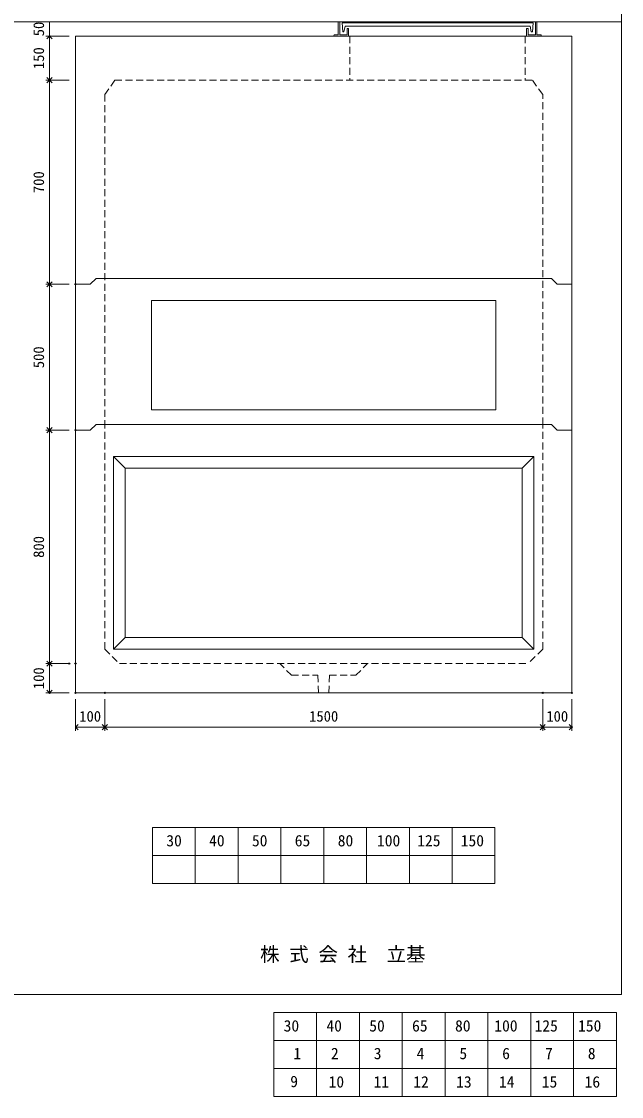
# Model space of a CAD drawing. Units: millimetres, scale not verified. Extents: x -6420 to 6420, y -3025 to 3025.
# Drawn here: x 4365 to 6420, y -3025 to 659 of the extents above; entities that cross this region are included whole.
import ezdxf
from ezdxf.enums import TextEntityAlignment as Align

# ---------------------------------------------------------------- set-up
doc = ezdxf.new("R2010")
doc.units = ezdxf.units.MM
doc.header["$LTSCALE"] = 20
doc.header["$PDMODE"] = 32
doc.header["$PDSIZE"] = 4
doc.linetypes.add('DASHED1', pattern=[1.8, 1.2, -0.6])
doc.linetypes.add('USER2', pattern=[50.8, 31.75, -6.35, 6.35, -6.35])
doc.layers.add('0-1_Defpoints', color=7, linetype='Continuous')
for name, color, linetype, lineweight in [('0-2_waku', 7, 'Continuous', 18), ('0-3_gaikei', 7, 'Continuous', 18), ('0-4_kakure', 7, 'DASHED1', 5), ('0-5_sunpou', 7, 'Continuous', 5), ('0-8_uchigawa', 6, 'Continuous', 18), ('0-A_futa', 3, 'Continuous', 18), ('0-B_GL', 4, 'Continuous', 18), ('0-D_文字１', 7, 'Continuous', 18), ('1-2_uchigawa2', 6, 'USER2', 18), ('1-4_文字２', 7, 'Continuous', 5)]:
    doc.layers.add(name, color=color, linetype=linetype, lineweight=lineweight)
doc.styles.add('ＭＳ ゴシック', font='')
doc.styles.get('ＭＳ ゴシック').set_extended_font_data('MS Gothic')

# ---------------------------------------------------------------- blocks, each defined once
blk = doc.blocks.new('_Open90')
at = {"layer": '0-5_sunpou'}
blk.add_line((0, 0), (-1, 0), dxfattribs=at)
blk.add_lwpolyline([(-0.5, 0.5), (0, 0), (-0.5, -0.5)], dxfattribs=at)
blk = doc.blocks.new('D65')
at = {"layer": '0-1_Defpoints'}
for p in [(7133.24, 2360.09), (7044.21, 1860.09), (7133.24, 1860.09)]:
    blk.add_point(p, dxfattribs=at)
at = {"layer": '0-5_sunpou'}
for p, q in [((7111.24, 2360.09), (7031.21, 2360.09)), ((7044.21, 2342.09), (7044.21, 1878.09)), ((7111.24, 1860.09), (7031.21, 1860.09))]:
    blk.add_line(p, q, dxfattribs=at)
at = {"layer": '0-5_sunpou', "xscale": 18, "yscale": 18}
for p, rotation in [((7044.21, 2360.09), 90), ((7044.21, 1860.09), 270)]:
    blk.add_blockref('_Open90', p, dxfattribs=dict(at, rotation=rotation))
at = {"layer": '0-5_sunpou', "style": 'ＭＳ ゴシック'}
blk.add_text('500', height=36.66, rotation=90, dxfattribs=at).set_placement((7036.21, 2072.59), align=Align.BOTTOM_LEFT)
blk = doc.blocks.new('D71')
at = {"layer": '0-1_Defpoints'}
for p in [(7133.24, 1860.09), (7044.21, 1060.09), (7133.24, 1060.09)]:
    blk.add_point(p, dxfattribs=at)
at = {"layer": '0-5_sunpou'}
for p, q in [((7111.24, 1860.09), (7031.21, 1860.09)), ((7044.21, 1842.09), (7044.21, 1078.09)), ((7111.24, 1060.09), (7031.21, 1060.09))]:
    blk.add_line(p, q, dxfattribs=at)
at = {"layer": '0-5_sunpou', "xscale": 18, "yscale": 18}
for p, rotation in [((7044.21, 1860.09), 90), ((7044.21, 1060.09), 270)]:
    blk.add_blockref('_Open90', p, dxfattribs=dict(at, rotation=rotation))
at = {"layer": '0-5_sunpou', "style": 'ＭＳ ゴシック'}
blk.add_text('800', height=36.66, rotation=90, dxfattribs=at).set_placement((7036.21, 1422.59), align=Align.BOTTOM_LEFT)
blk = doc.blocks.new('D72')
at = {"layer": '0-1_Defpoints'}
for p in [(7111.24, 1060.09), (7044.21, 960.09), (7133.24, 960.09)]:
    blk.add_point(p, dxfattribs=at)
at = {"layer": '0-5_sunpou'}
for p, q in [((7089.24, 1060.09), (7031.21, 1060.09)), ((7044.21, 1042.09), (7044.21, 978.09)), ((7111.24, 960.09), (7031.21, 960.09))]:
    blk.add_line(p, q, dxfattribs=at)
at = {"layer": '0-5_sunpou', "xscale": 18, "yscale": 18}
for p, rotation in [((7044.21, 1060.09), 90), ((7044.21, 960.09), 270)]:
    blk.add_blockref('_Open90', p, dxfattribs=dict(at, rotation=rotation))
at = {"layer": '0-5_sunpou', "style": 'ＭＳ ゴシック'}
blk.add_text('100', height=36.66, rotation=90, dxfattribs=at).set_placement((7036.21, 972.59), align=Align.BOTTOM_LEFT)
blk = doc.blocks.new('D73')
at = {"layer": '0-1_Defpoints'}
for p in [(7133.24, 960.09), (7233.24, 960.09), (7233.24, 842.38)]:
    blk.add_point(p, dxfattribs=at)
at = {"layer": '0-5_sunpou'}
for p, q in [((7133.24, 938.09), (7133.24, 829.38)), ((7233.24, 938.09), (7233.24, 829.38)), ((7151.24, 842.38), (7215.24, 842.38))]:
    blk.add_line(p, q, dxfattribs=at)
at = {"layer": '0-5_sunpou', "xscale": 18, "yscale": 18, "rotation": 180}
blk.add_blockref('_Open90', (7133.24, 842.38), dxfattribs=at)
at = {"layer": '0-5_sunpou', "xscale": 18, "yscale": 18}
blk.add_blockref('_Open90', (7233.24, 842.38), dxfattribs=at)
at = {"layer": '0-5_sunpou', "style": 'ＭＳ ゴシック'}
blk.add_text('100', height=36.66, dxfattribs=at).set_placement((7145.74, 850.38), align=Align.BOTTOM_LEFT)
blk = doc.blocks.new('D74')
at = {"layer": '0-1_Defpoints'}
for p in [(7233.24, 960.09), (8733.24, 960.09), (8733.24, 842.38)]:
    blk.add_point(p, dxfattribs=at)
at = {"layer": '0-5_sunpou'}
for p, q in [((7233.24, 938.09), (7233.24, 829.38)), ((8733.24, 938.09), (8733.24, 829.38)), ((7251.24, 842.38), (8715.24, 842.38))]:
    blk.add_line(p, q, dxfattribs=at)
at = {"layer": '0-5_sunpou', "xscale": 18, "yscale": 18, "rotation": 180}
blk.add_blockref('_Open90', (7233.24, 842.38), dxfattribs=at)
at = {"layer": '0-5_sunpou', "xscale": 18, "yscale": 18}
blk.add_blockref('_Open90', (8733.24, 842.38), dxfattribs=at)
at = {"layer": '0-5_sunpou', "style": 'ＭＳ ゴシック'}
blk.add_text('1500', height=36.66, dxfattribs=at).set_placement((7933.24, 850.38), align=Align.BOTTOM_LEFT)
blk = doc.blocks.new('D75')
at = {"layer": '0-1_Defpoints'}
for p in [(8733.24, 960.09), (8833.24, 960.09), (8833.24, 842.38)]:
    blk.add_point(p, dxfattribs=at)
at = {"layer": '0-5_sunpou'}
for p, q in [((8733.24, 938.09), (8733.24, 829.38)), ((8833.24, 938.09), (8833.24, 829.38)), ((8751.24, 842.38), (8815.24, 842.38))]:
    blk.add_line(p, q, dxfattribs=at)
at = {"layer": '0-5_sunpou', "xscale": 18, "yscale": 18, "rotation": 180}
blk.add_blockref('_Open90', (8733.24, 842.38), dxfattribs=at)
at = {"layer": '0-5_sunpou', "xscale": 18, "yscale": 18}
blk.add_blockref('_Open90', (8833.24, 842.38), dxfattribs=at)
at = {"layer": '0-5_sunpou', "style": 'ＭＳ ゴシック'}
blk.add_text('100', height=36.66, dxfattribs=at).set_placement((8745.74, 850.38), align=Align.BOTTOM_LEFT)
blk = doc.blocks.new('_Open90_44')
at = {"layer": '0-5_sunpou'}
blk.add_line((0, 0), (-1, 0), dxfattribs=at)
blk.add_lwpolyline([(-0.5, 0.5), (0, 0), (-0.5, -0.5)], dxfattribs=at)
blk = doc.blocks.new('150')
at = {"layer": '0-5_sunpou'}
blk.add_line((8, 57), (8, -57), dxfattribs=at)
at = {"layer": '0-5_sunpou', "xscale": 18, "yscale": 18}
for p, rotation in [((8, 75), 90), ((8, -75), 270)]:
    blk.add_blockref('_Open90_44', p, dxfattribs=dict(at, rotation=rotation))
at = {"layer": '0-5_sunpou', "style": 'ＭＳ ゴシック'}
blk.add_text('150', height=36.66, rotation=90, dxfattribs=at).set_placement((0, -37.5), align=Align.BOTTOM_LEFT)
blk = doc.blocks.new('50')
at = {"layer": '0-5_sunpou'}
for p, q in [((57.6, 33.33), (-23.42, 33.33)), ((-10.42, 33.33), (-10.42, -16.67)), ((34.61, -16.67), (-23.42, -16.67)), ((56.61, -16.67), (-23.42, -16.67))]:
    blk.add_line(p, q, dxfattribs=at)
blk.add_point((-10.42, -16.67), dxfattribs=at)
at = {"layer": '0-5_sunpou', "style": 'ＭＳ ゴシック'}
blk.add_text('50', height=36.66, rotation=90, dxfattribs=at).set_placement((-18.42, -16.67), align=Align.BOTTOM_LEFT)
blk = doc.blocks.new('700')
at = {"layer": '0-5_sunpou'}
for p, q in [((75.03, 350), (-5, 350)), ((8, 332), (8, -332))]:
    blk.add_line(p, q, dxfattribs=at)
at = {"layer": '0-5_sunpou', "xscale": 18, "yscale": 18}
for p, rotation in [((8, 350), 90), ((8, -350), 270)]:
    blk.add_blockref('_Open90_44', p, dxfattribs=dict(at, rotation=rotation))
at = {"layer": '0-5_sunpou', "style": 'ＭＳ ゴシック'}
blk.add_text('700', height=36.66, rotation=90, dxfattribs=at).set_placement((0, -37.5), align=Align.BOTTOM_LEFT)

msp = doc.modelspace()

# ---------------------------------------------------------------- linework, layer by layer
at = {"layer": '0-2_waku'}
for p, q in [((6420, 3025.04), (6420, -2674.96)), ((6420, 2668.79), (6420, -2674.96)), ((4813.33, -2102.71), (4813.33, -2294.71)), ((4813.33, -2102.71), (4813.33, -2294.71)), ((4813.33, -2102.71), (4813.33, -2294.71)), ((4813.33, -2102.71), (4813.33, -2294.71)), ((4813.33, -2102.71), (5986.67, -2102.71)), ((4960, -2102.71), (4960, -2294.71)), ((5106.67, -2102.71), (5106.67, -2294.71)), ((5106.67, -2102.71), (5106.67, -2294.71)), ((5253.33, -2102.71), (5253.33, -2294.71)), ((5400, -2102.71), (5400, -2294.71)), ((5546.67, -2102.71), (5546.67, -2294.71)), ((5693.33, -2102.71), (5693.33, -2294.71)), ((5840, -2102.71), (5840, -2294.71)), ((5986.67, -2102.71), (5986.67, -2294.71)), ((4813.33, -2198.71), (5986.67, -2198.71)), ((4813.33, -2294.71), (5986.67, -2294.71)), ((-1740, -2674.96), (6420, -2674.96))]:
    msp.add_line(p, q, dxfattribs=at)
msp.add_lwpolyline([(-1740, 3025.04), (6420, 3025.04), (6420, -2674.96)], dxfattribs=at)
at = {"layer": '0-3_gaikei'}
for p, q in [((4550, 608.29), (4550, -741.71)), ((4550, 608.29), (6250, 608.29)), ((4550, 608.29), (6250, 608.29)), ((6250, 608.29), (6250, -741.71)), ((4550, -241.71), (4600, -241.71)), ((4550, -241.71), (4600, -241.71)), ((4620, -221.71), (4600, -241.71)), ((4620, -221.71), (6180, -221.71)), ((6180, -221.71), (6200, -241.71)), ((6200, -241.71), (6250, -241.71)), ((4620, -721.71), (4600, -741.71)), ((4620, -721.71), (4600, -741.71)), ((4620, -721.71), (4600, -741.71)), ((4620, -721.71), (4600, -741.71)), ((4620, -721.71), (4600, -741.71)), ((4620, -721.71), (4600, -741.71)), ((4620, -721.71), (4600, -741.71)), ((4620, -721.71), (4600, -741.71)), ((4620, -721.71), (4600, -741.71)), ((4620, -721.71), (4600, -741.71)), ((4620, -721.71), (4600, -741.71)), ((4620, -721.71), (4600, -741.71)), ((4620, -721.71), (4600, -741.71)), ((4620, -721.71), (4600, -741.71)), ((4620, -721.71), (4600, -741.71)), ((4620, -721.71), (4600, -741.71)), ((4620, -721.71), (4600, -741.71)), ((4620, -721.71), (4600, -741.71)), ((4620, -721.71), (4600, -741.71)), ((4620, -721.71), (4600, -741.71)), ((4620, -721.71), (4600, -741.71)), ((4620, -721.71), (4600, -741.71)), ((4620, -721.71), (6180, -721.71)), ((4620, -721.71), (6180, -721.71)), ((4620, -721.71), (6180, -721.71)), ((4620, -721.71), (6180, -721.71)), ((4620, -721.71), (6180, -721.71)), ((4620, -721.71), (6180, -721.71)), ((4620, -721.71), (6180, -721.71)), ((4620, -721.71), (6180, -721.71)), ((4620, -721.71), (6180, -721.71)), ((4620, -721.71), (6180, -721.71)), ((4620, -721.71), (6180, -721.71)), ((4620, -721.71), (6180, -721.71)), ((4620, -721.71), (6180, -721.71)), ((4620, -721.71), (6180, -721.71)), ((4620, -721.71), (6180, -721.71)), ((4620, -721.71), (6180, -721.71)), ((4620, -721.71), (6180, -721.71)), ((4620, -721.71), (6180, -721.71)), ((4620, -721.71), (6180, -721.71)), ((4620, -721.71), (6180, -721.71)), ((4620, -721.71), (6180, -721.71)), ((4620, -721.71), (6180, -721.71)), ((6180, -721.71), (6200, -741.71)), ((6180, -721.71), (6200, -741.71)), ((6180, -721.71), (6200, -741.71)), ((6180, -721.71), (6200, -741.71)), ((6180, -721.71), (6200, -741.71)), ((6180, -721.71), (6200, -741.71)), ((6180, -721.71), (6200, -741.71)), ((6180, -721.71), (6200, -741.71)), ((6180, -721.71), (6200, -741.71)), ((6180, -721.71), (6200, -741.71)), ((6180, -721.71), (6200, -741.71)), ((6180, -721.71), (6200, -741.71)), ((6180, -721.71), (6200, -741.71)), ((6180, -721.71), (6200, -741.71)), ((6180, -721.71), (6200, -741.71)), ((6180, -721.71), (6200, -741.71)), ((6180, -721.71), (6200, -741.71)), ((6180, -721.71), (6200, -741.71)), ((6180, -721.71), (6200, -741.71)), ((6180, -721.71), (6200, -741.71)), ((6180, -721.71), (6200, -741.71)), ((6180, -721.71), (6200, -741.71)), ((4550, -741.71), (4600, -741.71)), ((4550, -741.71), (4600, -741.71)), ((4550, -741.71), (4600, -741.71)), ((4550, -741.71), (4600, -741.71)), ((4550, -741.71), (4600, -741.71)), ((4550, -741.71), (4600, -741.71)), ((4550, -741.71), (4600, -741.71)), ((4550, -741.71), (4600, -741.71)), ((4550, -741.71), (4600, -741.71)), ((4550, -741.71), (4550, -1641.71)), ((4550, -741.71), (4600, -741.71)), ((4550, -741.71), (4600, -741.71)), ((4550, -741.71), (4600, -741.71)), ((4550, -741.71), (4600, -741.71)), ((4550, -741.71), (4600, -741.71)), ((4550, -741.71), (4600, -741.71)), ((4550, -741.71), (4600, -741.71)), ((4550, -741.71), (4600, -741.71)), ((4550, -741.71), (4600, -741.71)), ((4550, -741.71), (4600, -741.71)), ((4550, -741.71), (4600, -741.71)), ((4550, -741.71), (4600, -741.71)), ((4550, -741.71), (4600, -741.71)), ((6200, -741.71), (6250, -741.71)), ((6200, -741.71), (6250, -741.71)), ((6200, -741.71), (6250, -741.71)), ((6200, -741.71), (6250, -741.71)), ((6200, -741.71), (6250, -741.71)), ((6200, -741.71), (6250, -741.71)), ((6200, -741.71), (6250, -741.71)), ((6200, -741.71), (6250, -741.71)), ((6200, -741.71), (6250, -741.71)), ((6200, -741.71), (6250, -741.71)), ((6200, -741.71), (6250, -741.71)), ((6200, -741.71), (6250, -741.71)), ((6200, -741.71), (6250, -741.71)), ((6200, -741.71), (6250, -741.71)), ((6200, -741.71), (6250, -741.71)), ((6200, -741.71), (6250, -741.71)), ((6200, -741.71), (6250, -741.71)), ((6200, -741.71), (6250, -741.71)), ((6200, -741.71), (6250, -741.71)), ((6200, -741.71), (6250, -741.71)), ((6200, -741.71), (6250, -741.71)), ((6200, -741.71), (6250, -741.71)), ((6250, -1641.71), (6250, -741.71)), ((4550, -1641.71), (6250, -1641.71))]:
    msp.add_line(p, q, dxfattribs=at)
at = {"layer": '0-4_kakure'}
for p, q in [((5490, 608.29), (5490, 458.29)), ((6090, 608.29), (6090, 458.29)), ((4650, 408.29), (4685, 458.29)), ((4685, 458.29), (6115, 458.29)), ((6150, 408.29), (6115, 458.29)), ((4650, 408.29), (4650, -721.71)), ((6150, -721.71), (6150, 408.29)), ((4650, -1491.71), (4650, -721.71)), ((6150, -1491.71), (6150, -721.71)), ((4650, -1491.71), (4700, -1541.71)), ((6150, -1491.71), (6100, -1541.71)), ((4700, -1541.71), (6100, -1541.71)), ((5290, -1581.71), (5250, -1541.71)), ((5290, -1581.71), (5380, -1581.71)), ((5380, -1581.71), (5382.5, -1641.71)), ((5420, -1581.71), (5417.5, -1641.71))]:
    msp.add_line(p, q, dxfattribs=at)
msp.add_lwpolyline([(5420, -1581.71), (5510, -1581.71), (5550, -1541.71)], dxfattribs=at)
at = {"layer": '0-8_uchigawa'}
for p, q in [((4680, -831.71), (5400, -831.71)), ((4680, -831.71), (4680, -1491.71)), ((4720, -871.71), (4680, -831.71)), ((6120, -831.71), (5400, -831.71)), ((6080, -871.71), (6120, -831.71)), ((6120, -831.71), (6120, -1491.71)), ((6120, -831.71), (6120, -1491.71)), ((4720, -871.71), (4720, -1451.71)), ((4720, -871.71), (5400, -871.71)), ((4720, -871.71), (5400, -871.71)), ((6080, -871.71), (5400, -871.71)), ((6080, -871.71), (6080, -1451.71)), ((4720, -1451.71), (4680, -1491.71)), ((4720, -1451.71), (5400, -1451.71)), ((4680, -1491.71), (5400, -1491.71)), ((5400.69, -1492.4), (6120, -1491.71))]:
    msp.add_line(p, q, dxfattribs=at)
msp.add_lwpolyline([(5400, -1451.71), (6080, -1451.71), (6120, -1491.71)], dxfattribs=at)
at = {"layer": '0-A_futa'}
for p, q in [((5450, 656.29), (5450, 613.29)), ((5452, 658.29), (5455, 658.29)), ((5455, 658.29), (5455, 613.29)), ((5462.81, 653.79), (6117.14, 653.79)), ((5462.81, 653.79), (5465.3, 623.79)), ((5473.33, 642.79), (5469.01, 623.79)), ((5473.33, 642.79), (6106.67, 642.79)), ((5480, 633.29), (5480, 613.29)), ((5482, 635.29), (5483, 635.29)), ((5485, 633.29), (5485, 608.29)), ((6095, 633.29), (6095, 608.29)), ((6098, 635.29), (6097, 635.29)), ((6100, 633.29), (6100, 613.29)), ((6106.67, 642.79), (6110.99, 623.79)), ((6117.14, 653.79), (6114.89, 623.79)), ((6125, 658.29), (6128, 658.29)), ((6125, 658.29), (6125, 613.29)), ((6130, 656.29), (6130, 613.29)), ((5435, 611.29), (5435, 610.29)), ((5437, 613.29), (5450, 613.29)), ((5490, 608.29), (5437, 608.29)), ((5455, 613.29), (5480, 613.29)), ((5465.3, 623.79), (5469.01, 623.79)), ((6095, 608.29), (6143, 608.29)), ((6125, 613.29), (6100, 613.29)), ((6114.89, 623.79), (6110.99, 623.79)), ((6143, 613.29), (6130, 613.29)), ((6145, 611.29), (6145, 610.29))]:
    msp.add_line(p, q, dxfattribs=at)
for centre, start, end in [((5452, 656.29), 90, 180), ((5482, 633.29), 90, 180), ((5483, 633.29), 0, 90), ((6097, 633.29), 90, 180), ((6098, 633.29), 0, 90), ((6128, 656.29), 0, 90), ((5437, 611.29), 90, 180), ((5437, 610.29), 180, 270), ((6143, 611.29), 0, 90), ((6143, 610.29), 270, 0)]:
    msp.add_arc(centre, 2, start, end, dxfattribs=at)
at = {"layer": '0-B_GL'}
msp.add_line((-1740, 658.29), (6420, 658.29), dxfattribs=at)
at = {"layer": '1-2_uchigawa2'}
for p, q in [((4810, -296.71), (5400, -296.71)), ((4810, -296.71), (4810, -671.71)), ((5990, -296.71), (5400, -296.71)), ((5990, -296.71), (5990, -671.71)), ((4810, -671.71), (5400, -671.71)), ((5990, -671.71), (5400, -671.71))]:
    msp.add_line(p, q, dxfattribs=at)
at = {"layer": '1-4_文字２'}
for p, q in [((5229.09, -2737.08), (5229.09, -2929.08)), ((5229.09, -2737.08), (5229.09, -2929.08)), ((5229.09, -2737.08), (5229.09, -2929.08)), ((5229.09, -2737.08), (5229.09, -2929.08)), ((5229.09, -2737.08), (6402.43, -2737.08)), ((5229.09, -2737.08), (5229.09, -2929.08)), ((5229.09, -2737.08), (5229.09, -2929.08)), ((5229.09, -2737.08), (5229.09, -2929.08)), ((5229.09, -2737.08), (5229.09, -2929.08)), ((5229.09, -2737.08), (6402.43, -2737.08)), ((5375.76, -2737.08), (5375.76, -2929.08)), ((5375.76, -2737.08), (5375.76, -2929.08)), ((5522.43, -2737.08), (5522.43, -2929.08)), ((5522.43, -2737.08), (5522.43, -2929.08)), ((5522.43, -2737.08), (5522.43, -2929.08)), ((5522.43, -2737.08), (5522.43, -2929.08)), ((5669.09, -2737.08), (5669.09, -2929.08)), ((5669.09, -2737.08), (5669.09, -2929.08)), ((5815.76, -2737.08), (5815.76, -2929.08)), ((5815.76, -2737.08), (5815.76, -2929.08)), ((5962.43, -2737.08), (5962.43, -2929.08)), ((5962.43, -2737.08), (5962.43, -2929.08)), ((6109.09, -2737.08), (6109.09, -2929.08)), ((6109.09, -2737.08), (6109.09, -2929.08)), ((6255.76, -2737.08), (6255.76, -2929.08)), ((6255.76, -2737.08), (6255.76, -2929.08)), ((6402.43, -2737.08), (6402.43, -2929.08)), ((6402.43, -2737.08), (6402.43, -2929.08)), ((5229.09, -2833.08), (6402.43, -2833.08)), ((5229.09, -2833.08), (6402.43, -2833.08)), ((5229.09, -2929.08), (6402.43, -2929.08)), ((5229.09, -2929.08), (6402.43, -2929.08)), ((5229.09, -2929.08), (5229.09, -3025.08)), ((5229.09, -2929.08), (5229.09, -3025.08)), ((5229.09, -2929.08), (5229.09, -3025.08)), ((5229.09, -2929.08), (5229.09, -3025.08)), ((5229.09, -2929.08), (6402.43, -2929.08)), ((5229.09, -2929.08), (5229.09, -3025.08)), ((5229.09, -2929.08), (5229.09, -3025.08)), ((5229.09, -2929.08), (5229.09, -3025.08)), ((5229.09, -2929.08), (5229.09, -3025.08)), ((5229.09, -2929.08), (6402.43, -2929.08)), ((5375.76, -2929.08), (5375.76, -3025.08)), ((5375.76, -2929.08), (5375.76, -3025.08)), ((5522.43, -2929.08), (5522.43, -3025.08)), ((5522.43, -2929.08), (5522.43, -3025.08)), ((5522.43, -2929.08), (5522.43, -3025.08)), ((5522.43, -2929.08), (5522.43, -3025.08)), ((5669.09, -2929.08), (5669.09, -3025.08)), ((5669.09, -2929.08), (5669.09, -3025.08)), ((5815.76, -2929.08), (5815.76, -3025.08)), ((5815.76, -2929.08), (5815.76, -3025.08)), ((5962.43, -2929.08), (5962.43, -3025.08)), ((5962.43, -2929.08), (5962.43, -3025.08)), ((6109.09, -2929.08), (6109.09, -3025.08)), ((6109.09, -2929.08), (6109.09, -3025.08)), ((6255.76, -2929.08), (6255.76, -3025.08)), ((6255.76, -2929.08), (6255.76, -3025.08)), ((6402.43, -2929.08), (6402.43, -3025.08)), ((6402.43, -2929.08), (6402.43, -3025.08)), ((5229.09, -3025.08), (6402.43, -3025.08)), ((5229.09, -3025.08), (6402.43, -3025.08))]:
    msp.add_line(p, q, dxfattribs=at)

# ---------------------------------------------------------------- block references
at = {"layer": '0-5_sunpou'}
for name, p in [('50', (4471.39, 624.96)), ('150', (4452.97, 533.29)), ('700', (4452.97, 108.29)), ('D65', (-2583.24, -2601.8)), ('D71', (-2583.24, -2601.8)), ('D72', (-2583.24, -2601.8)), ('D73', (-2583.24, -2601.8)), ('D74', (-2583.24, -2601.8)), ('D75', (-2583.24, -2601.8))]:
    msp.add_blockref(name, p, dxfattribs=at)

# ---------------------------------------------------------------- texts
at = {"layer": '0-D_文字１', "style": 'ＭＳ ゴシック'}
for s, height, p in [('30', 39.1, (4860.75, -2179.55)), ('40', 39.1, (5007.42, -2179.55)), ('50', 39.1, (5154.08, -2179.55)), ('65', 39.1, (5300.75, -2179.55)), ('80', 39.1, (5447.96, -2179.55)), ('100', 39.1, (5582.46, -2179.55)), ('125', 39.1, (5720.31, -2179.55)), ('150', 39.1, (5869.33, -2179.55)), (' 株 式 会 社\u3000立基', 48.88, (5148.71, -2576.78))]:
    msp.add_text(s, height=height, dxfattribs=at).set_placement(p, align=Align.BOTTOM_LEFT)
at = {"layer": '1-4_文字２', "style": 'ＭＳ ゴシック'}
for s, p in [('30', (5262.63, -2814.17)), ('30', (5262.63, -2814.17)), ('40', (5409.3, -2814.17)), ('40', (5409.3, -2814.17)), ('50', (5555.96, -2814.17)), ('50', (5555.96, -2814.17)), ('65', (5702.63, -2814.17)), ('65', (5702.63, -2814.17)), ('80', (5849.84, -2814.17)), ('80', (5849.84, -2814.17)), ('100', (5984.34, -2814.17)), ('100', (5984.34, -2814.17)), ('125', (6122.19, -2814.17)), ('125', (6122.19, -2814.17)), ('150', (6271.21, -2814.17)), ('150', (6271.21, -2814.17)), ('1', (5296.16, -2908.89)), ('2', (5424.74, -2908.89)), ('3', (5571.41, -2908.89)), ('4', (5718.07, -2908.89)), ('5', (5864.74, -2908.89)), ('6', (6011.41, -2908.89)), ('7', (6158.07, -2908.89)), ('8', (6304.74, -2908.89)), ('9', (5285.4, -3004.89)), ('10', (5416.62, -3006.17)), ('11', (5570.62, -3006.17)), ('12', (5706.9, -3006.17)), ('13', (5853.56, -3006.17)), ('14', (6000.23, -3006.17)), ('15', (6146.9, -3006.17)), ('16', (6293.56, -3006.17))]:
    msp.add_text(s, height=39.1, dxfattribs=at).set_placement(p, align=Align.BOTTOM_LEFT)

doc.saveas('drawing.dxf')
